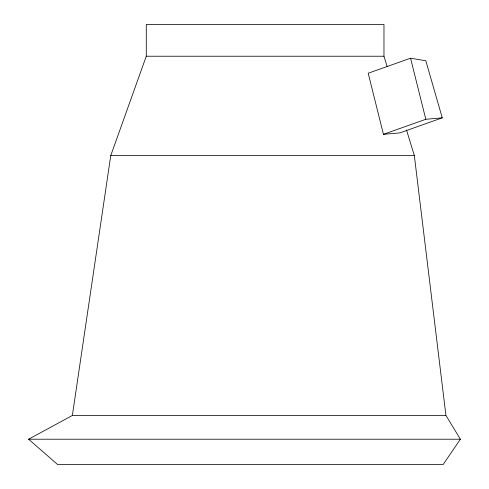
<?xml version="1.0" encoding="UTF-8"?>
<svg xmlns="http://www.w3.org/2000/svg" width="489" height="489" viewBox="0 0 489 489"><rect width="100%" height="100%" fill="white"/><g stroke="black" fill="none" stroke-linecap="round" stroke-linejoin="round"><path stroke-width="0.73" d="M406.518 130.013L414.336 155.581L445.937 415.467L460.394 439.214L443.12 464.55L57.623 464.55L28.606 439.214L72.366 415.467L110.758 155.581L146.278 56.223L146.278 24.45L383.975 24.45L383.975 56.223L387.099 66.455M410.558 58.203L368.193 73.24L383.443 134.322L399.898 132.874L442.264 117.837L425.809 60.758L410.558 58.203L425.809 119.279L442.264 117.837M383.443 134.322L425.809 119.279M146.278 56.223L383.975 56.223M110.758 155.581L414.336 155.581M72.366 415.467L445.937 415.467M28.606 439.214L460.394 439.214"/></g></svg>
